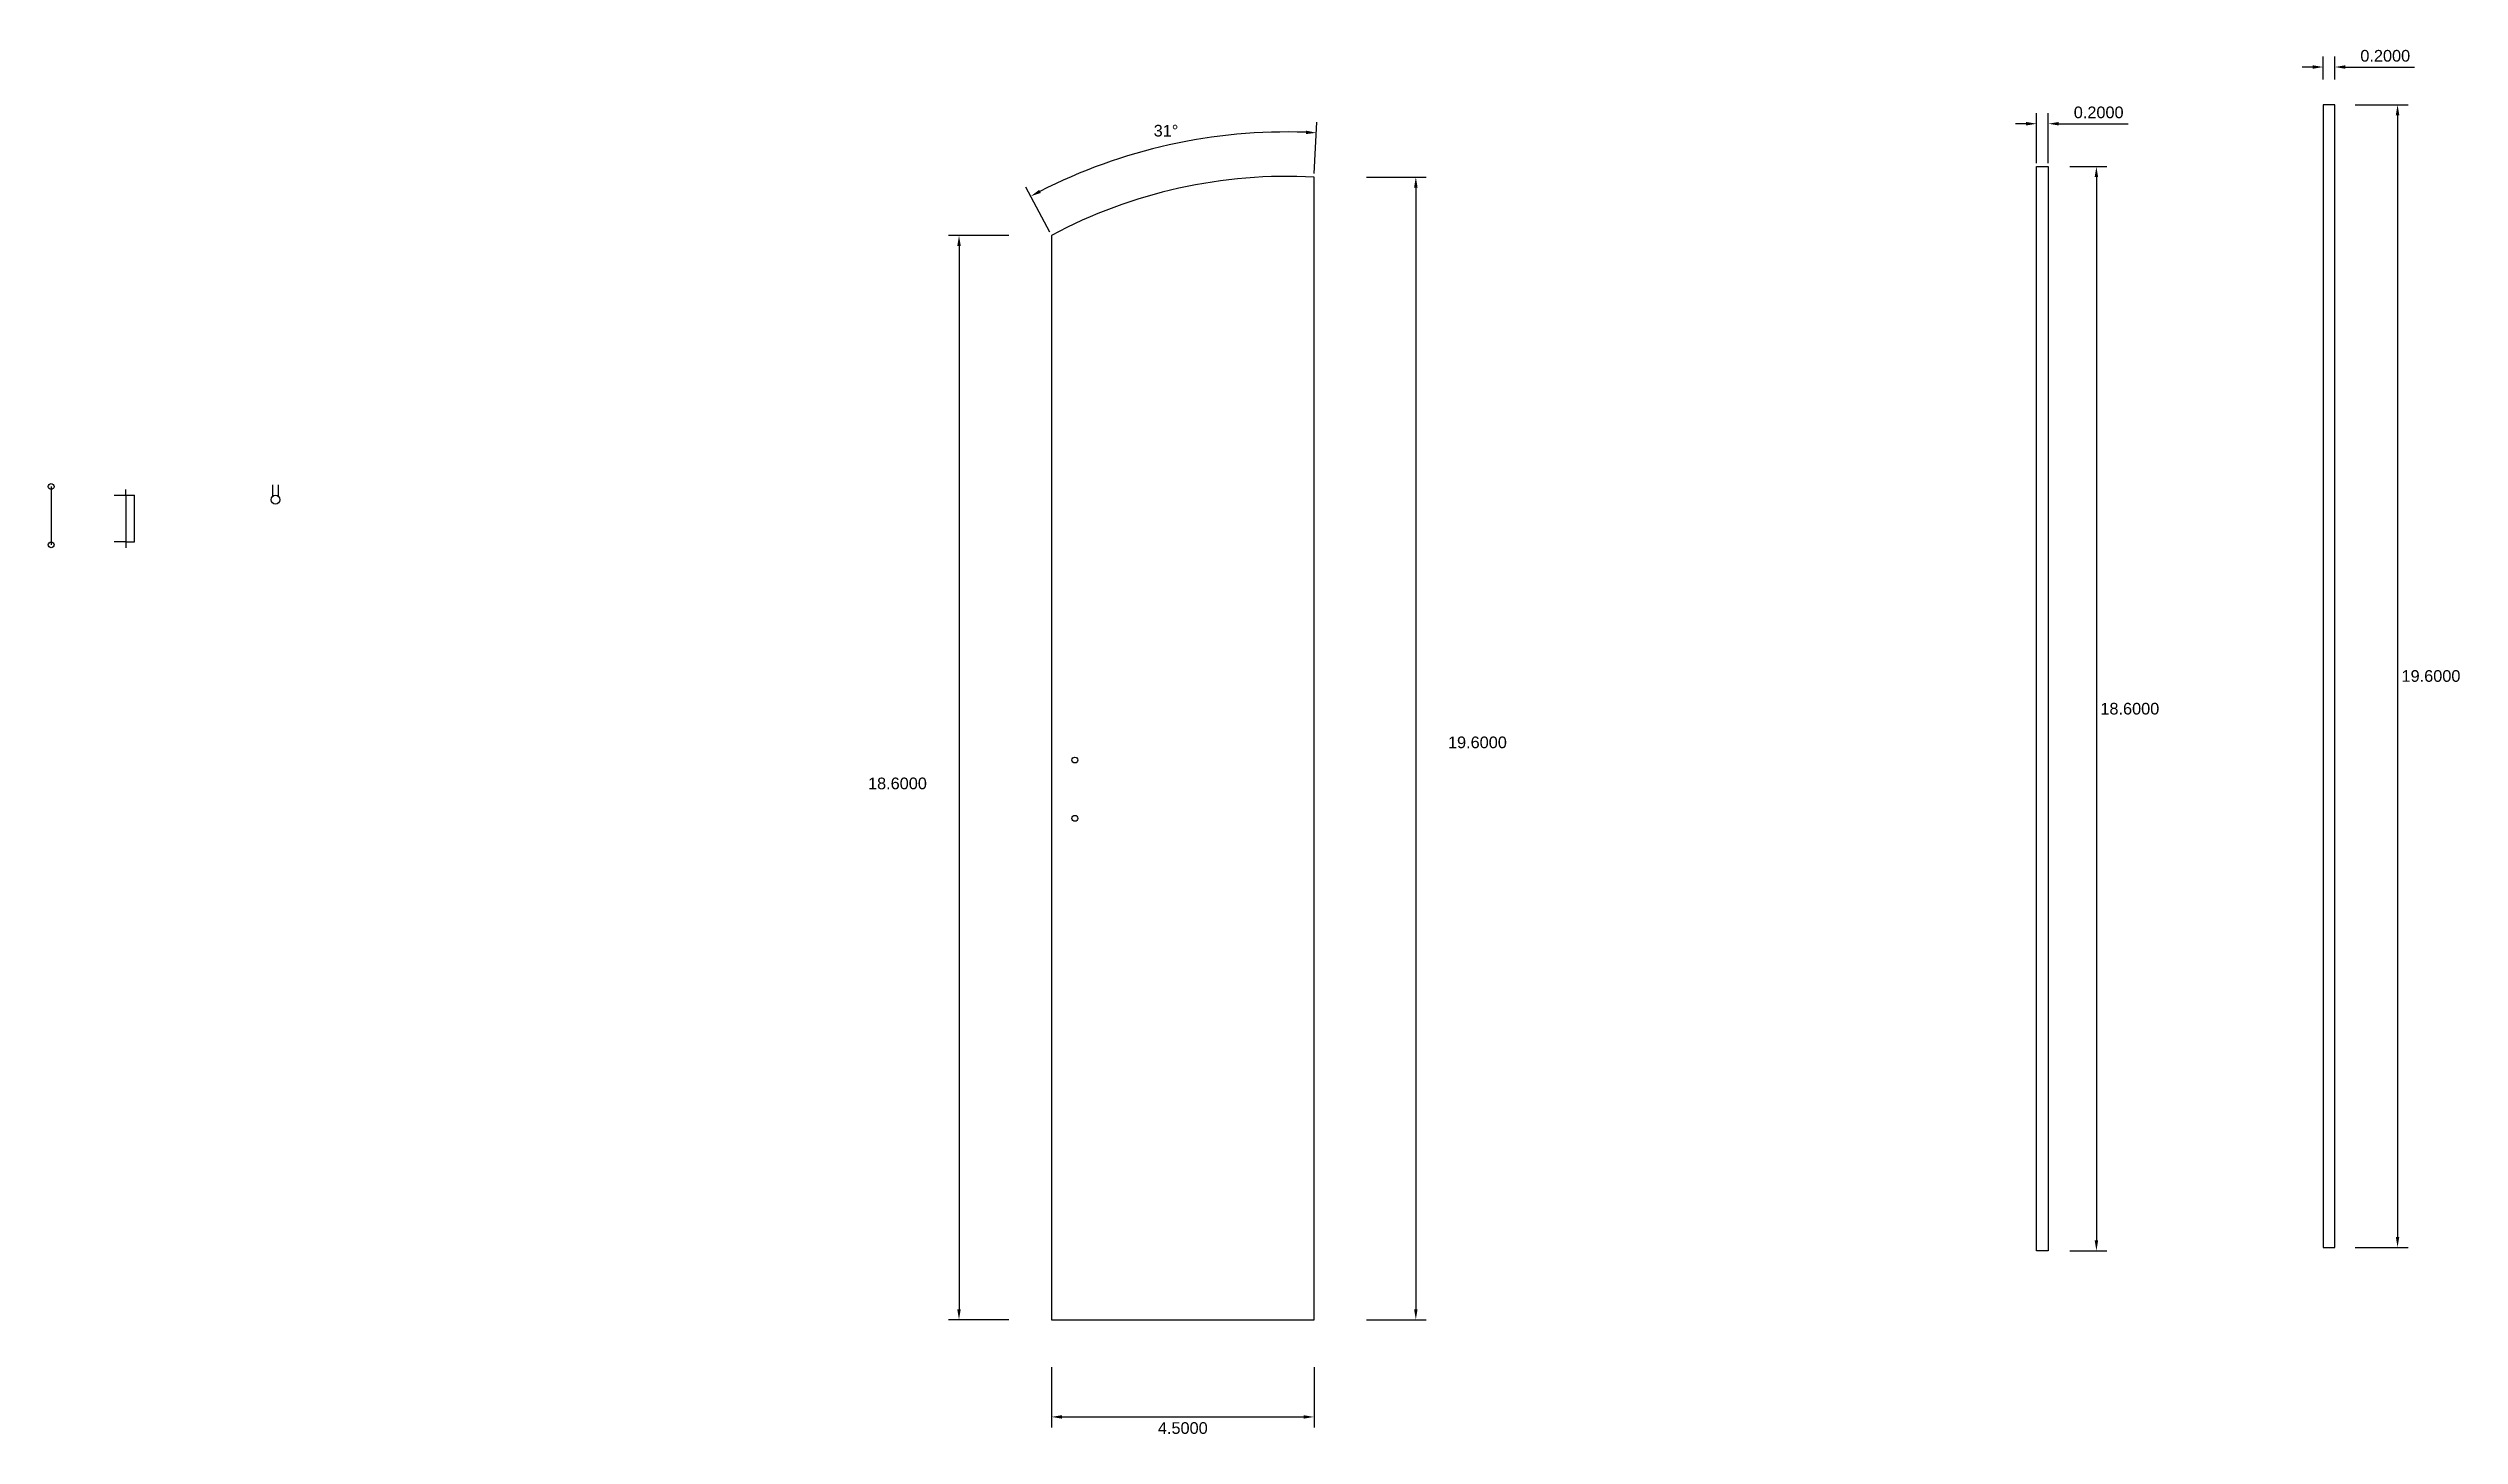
# Model space of a CAD drawing. Header units: centimetres. Extents: x 7.8 to 49.1, y 14.3 to 38.1.
import ezdxf

# ---------------------------------------------------------------- set-up
doc = ezdxf.new("R2010")
doc.units = ezdxf.units.CM
doc.header["$MEASUREMENT"] = 0
for name, color, linetype in [('dimensiuni', 50, 'Continuous'), ('manere', 121, 'Continuous'), ('usa dulap fata', 91, 'Continuous')]:
    doc.layers.add(name, color=color, linetype=linetype)
doc.styles.add('Annotative', font='arial.ttf')
doc.dimstyles.get("Standard").update_dxf_attribs({"dimtxt": 0.2, "dimasz": 0.18, "dimexe": 0.18, "dimexo": 0.0625, "dimgap": 0.09, "dimtad": 2, "dimtih": 1, "dimtoh": 1, "dimdec": 4, "dimzin": 0, "dimdsep": 46, "dimtxsty": 'Annotative', "dimcen": 0.09, "dimadec": 0, "dimazin": 0, "dimtfac": 1, "dimtdec": 4, "dimtofl": 0, "dimtmove": 0, "dimatfit": 3, "dimfxl": 1, "dimfxlon": 1, "dimtolj": 1, "dimtzin": 0, "dimarcsym": 0})

# ---------------------------------------------------------------- blocks, each defined once
blk = doc.blocks.new('*D1')
at = {"layer": 'Defpoints', "color": 0, "lineweight": 30, "transparency": 16777216}
for p in [(24.322, 34.933), (23.407, 16.333), (24.322, 16.333)]:
    blk.add_point(p, dxfattribs=at)
at = {"layer": 'dimensiuni', "color": 0, "lineweight": -2, "transparency": 16777216}
for p, q in [((24.26, 34.933), (23.227, 34.933)), ((23.407, 34.753), (23.407, 16.513)), ((24.26, 16.333), (23.227, 16.333))]:
    blk.add_line(p, q, dxfattribs=at)
at = {"layer": 'dimensiuni', "color": 0, "lineweight": 30, "transparency": 16777216}
for points in [[(23.377, 34.753), (23.437, 34.753), (23.407, 34.933)], [(23.377, 16.513), (23.437, 16.513), (23.407, 16.333)]]:
    blk.add_solid(points, dxfattribs=at)
at = {"layer": 'dimensiuni', "color": 0, "transparency": 16777216, "insert": (22.351, 25.531), "char_height": 0.2, "attachment_point": 5, "style": 'Annotative'}
blk.add_mtext('\\A1;18.6000', dxfattribs=at)
blk = doc.blocks.new('*D2')
at = {"layer": 'Defpoints', "color": 0, "lineweight": 30, "transparency": 16777216}
for p in [(24.994, 15.579), (29.494, 15.579), (29.494, 14.665)]:
    blk.add_point(p, dxfattribs=at)
at = {"layer": 'dimensiuni', "color": 0, "lineweight": -2, "transparency": 16777216}
for p, q in [((24.994, 15.517), (24.994, 14.485)), ((29.494, 15.517), (29.494, 14.485)), ((25.174, 14.665), (29.314, 14.665))]:
    blk.add_line(p, q, dxfattribs=at)
at = {"layer": 'dimensiuni', "color": 0, "lineweight": 30, "transparency": 16777216}
for points in [[(25.174, 14.695), (25.174, 14.635), (24.994, 14.665)], [(29.314, 14.695), (29.314, 14.635), (29.494, 14.665)]]:
    blk.add_solid(points, dxfattribs=at)
at = {"layer": 'dimensiuni', "color": 0, "transparency": 16777216, "insert": (27.244, 14.473), "char_height": 0.2, "attachment_point": 5, "style": 'Annotative'}
blk.add_mtext('\\A1;4.5000', dxfattribs=at)
blk = doc.blocks.new('*D5')
at = {"layer": 'Defpoints', "color": 0, "lineweight": 30, "transparency": 16777216}
for p in [(30.331, 35.933), (30.331, 16.333), (31.24, 16.333)]:
    blk.add_point(p, dxfattribs=at)
at = {"layer": 'dimensiuni', "color": 0, "lineweight": -2, "transparency": 16777216}
for p, q in [((30.393, 35.933), (31.42, 35.933)), ((31.24, 35.753), (31.24, 16.513)), ((30.393, 16.333), (31.42, 16.333))]:
    blk.add_line(p, q, dxfattribs=at)
at = {"layer": 'dimensiuni', "color": 0, "lineweight": 30, "transparency": 16777216}
for points in [[(31.21, 35.753), (31.27, 35.753), (31.24, 35.933)], [(31.21, 16.513), (31.27, 16.513), (31.24, 16.333)]]:
    blk.add_solid(points, dxfattribs=at)
at = {"layer": 'dimensiuni', "color": 0, "transparency": 16777216, "insert": (32.296, 26.235), "char_height": 0.2, "attachment_point": 5, "style": 'Annotative'}
blk.add_mtext('\\A1;19.6000', dxfattribs=at)
blk = doc.blocks.new('*D9')
at = {"layer": 'Defpoints', "color": 0, "lineweight": 30, "transparency": 16777216}
for p in [(27.845, 36.63), (29.494, 35.933), (24.994, 34.933), (29.033, 27.382)]:
    blk.add_point(p, dxfattribs=at)
at = {"layer": 'dimensiuni', "color": 0, "lineweight": -2, "transparency": 16777216}
for p, q in [((29.498, 35.996), (29.545, 36.873)), ((24.965, 34.988), (24.55, 35.763))]:
    blk.add_line(p, q, dxfattribs=at)
blk.add_arc((29.033, 27.382), 9.325, 88.0218, 117.0358, dxfattribs=at)
at = {"layer": 'dimensiuni', "color": 0, "lineweight": 30, "transparency": 16777216}
for points in [[(29.357, 36.731), (29.354, 36.671), (29.535, 36.693)], [(24.809, 35.661), (24.781, 35.714), (24.635, 35.604)]]:
    blk.add_solid(points, dxfattribs=at)
at = {"layer": 'dimensiuni', "color": 0, "lineweight": 30, "transparency": 16777216, "insert": (26.956, 36.728), "char_height": 0.2, "attachment_point": 5, "style": 'Annotative'}
blk.add_mtext('\\A1;31°', dxfattribs=at)
blk = doc.blocks.new('*D10')
at = {"layer": 'Defpoints', "color": 0, "lineweight": 30, "transparency": 16777216}
for p in [(42.393, 36.113), (42.393, 17.513), (42.91, 17.513)]:
    blk.add_point(p, dxfattribs=at)
at = {"layer": 'dimensiuni', "color": 0, "lineweight": -2, "transparency": 16777216}
for p, q in [((42.456, 36.113), (43.09, 36.113)), ((42.91, 35.933), (42.91, 17.693)), ((42.456, 17.513), (43.09, 17.513))]:
    blk.add_line(p, q, dxfattribs=at)
at = {"layer": 'dimensiuni', "color": 0, "lineweight": 30, "transparency": 16777216}
for points in [[(42.88, 35.933), (42.94, 35.933), (42.91, 36.113)], [(42.88, 17.693), (42.94, 17.693), (42.91, 17.513)]]:
    blk.add_solid(points, dxfattribs=at)
at = {"layer": 'dimensiuni', "color": 0, "lineweight": 30, "transparency": 16777216, "insert": (43.483, 26.813), "char_height": 0.2, "attachment_point": 5, "style": 'Annotative'}
blk.add_mtext('\\A1;18.6000', dxfattribs=at)
blk = doc.blocks.new('*D11')
at = {"layer": 'Defpoints', "color": 0, "lineweight": 30, "transparency": 16777216}
for p in [(42.085, 36.849), (41.885, 36.113), (42.085, 36.113)]:
    blk.add_point(p, dxfattribs=at)
at = {"layer": 'dimensiuni', "color": 0, "lineweight": -2, "transparency": 16777216}
for p, q in [((41.705, 36.849), (41.525, 36.849)), ((41.885, 36.175), (41.885, 37.029)), ((42.085, 36.175), (42.085, 37.029)), ((42.265, 36.849), (43.454, 36.849))]:
    blk.add_line(p, q, dxfattribs=at)
at = {"layer": 'dimensiuni', "color": 0, "lineweight": 30, "transparency": 16777216}
for points in [[(41.705, 36.879), (41.705, 36.819), (41.885, 36.849)], [(42.265, 36.879), (42.265, 36.819), (42.085, 36.849)]]:
    blk.add_solid(points, dxfattribs=at)
at = {"layer": 'dimensiuni', "color": 0, "lineweight": 30, "transparency": 16777216, "insert": (42.949, 37.042), "char_height": 0.2, "attachment_point": 5, "style": 'Annotative'}
blk.add_mtext('\\A1;0.2000', dxfattribs=at)
blk = doc.blocks.new('*D12')
at = {"layer": 'Defpoints', "color": 0, "lineweight": 30, "transparency": 16777216}
for p in [(47.284, 37.174), (47.284, 17.574), (48.074, 17.574)]:
    blk.add_point(p, dxfattribs=at)
at = {"layer": 'dimensiuni', "color": 0, "lineweight": -2, "transparency": 16777216}
for p, q in [((47.346, 37.174), (48.254, 37.174)), ((48.074, 36.994), (48.074, 17.754)), ((47.346, 17.574), (48.254, 17.574))]:
    blk.add_line(p, q, dxfattribs=at)
at = {"layer": 'dimensiuni', "color": 0, "lineweight": 30, "transparency": 16777216}
for points in [[(48.044, 36.994), (48.104, 36.994), (48.074, 37.174)], [(48.044, 17.754), (48.104, 17.754), (48.074, 17.574)]]:
    blk.add_solid(points, dxfattribs=at)
at = {"layer": 'dimensiuni', "color": 0, "lineweight": 30, "transparency": 16777216, "insert": (48.647, 27.374), "char_height": 0.2, "attachment_point": 5, "style": 'Annotative'}
blk.add_mtext('\\A1;19.6000', dxfattribs=at)
blk = doc.blocks.new('*D13')
at = {"layer": 'Defpoints', "color": 0, "lineweight": 30, "transparency": 16777216}
for p in [(46.998, 37.821), (46.798, 37.548), (46.998, 37.548)]:
    blk.add_point(p, dxfattribs=at)
at = {"layer": 'dimensiuni', "color": 0, "lineweight": -2, "transparency": 16777216}
for p, q in [((46.618, 37.821), (46.438, 37.821)), ((46.798, 37.61), (46.798, 38.001)), ((46.998, 37.61), (46.998, 38.001)), ((47.178, 37.821), (48.367, 37.821))]:
    blk.add_line(p, q, dxfattribs=at)
at = {"layer": 'dimensiuni', "color": 0, "lineweight": 30, "transparency": 16777216}
for points in [[(46.618, 37.851), (46.618, 37.791), (46.798, 37.821)], [(47.178, 37.851), (47.178, 37.791), (46.998, 37.821)]]:
    blk.add_solid(points, dxfattribs=at)
at = {"layer": 'dimensiuni', "color": 0, "lineweight": 30, "transparency": 16777216, "insert": (47.863, 38.013), "char_height": 0.2, "attachment_point": 5, "style": 'Annotative'}
blk.add_mtext('\\A1;0.2000', dxfattribs=at)

msp = doc.modelspace()

# ---------------------------------------------------------------- linework, layer by layer
at = {"layer": 'manere'}
for p, q in [((7.83939, 30.62494), (7.83939, 29.62494)), ((11.63637, 30.65574), (11.63637, 30.45574)), ((11.73637, 30.45574), (11.73637, 30.65574)), ((8.9193, 30.47529), (9.2693, 30.47529)), ((9.1193, 30.47529), (9.1193, 30.57529)), ((9.1193, 30.47529), (9.1193, 29.57529)), ((9.2693, 29.67529), (9.2693, 30.47529)), ((9.1193, 29.67529), (8.9193, 29.67529)), ((9.1193, 29.67529), (9.2693, 29.67529))]:
    msp.add_line(p, q, dxfattribs=at)
for centre, radius in [((7.83939, 30.62494), 0.05), ((11.68592, 30.39943), 0.075), ((7.83939, 29.62494), 0.05), ((25.39424, 25.93321), 0.05), ((25.39424, 24.93321), 0.05)]:
    msp.add_circle(centre, radius, dxfattribs=at)
at = {"layer": 'usa dulap fata', "lineweight": 30}
msp.add_line((46.79783, 17.57357), (46.99783, 17.57357), dxfattribs=at)
for points in [[(46.99783, 17.57357), (46.99783, 37.17357), (46.79783, 37.17357), (46.79783, 17.57357)], [(42.08457, 36.11285), (42.08457, 17.51285), (41.88457, 17.51285), (41.88457, 36.11285)]]:
    msp.add_lwpolyline(points, close=True, dxfattribs=at)
at = {"layer": 'usa dulap fata', "ltscale": 10}
msp.add_lwpolyline([(24.99424, 34.93321), (24.99424, 16.33321), (29.49424, 16.33321), (29.49424, 35.93321, 0.13709821)], format="xyb", close=True, dxfattribs=at)

# ---------------------------------------------------------------- dimensions: what is measured, and where the dimension line sits
at = {"layer": 'dimensiuni', "lineweight": 30}
for base, p1, p2, picture, middle in [((46.99783, 37.82082), (46.79783, 37.54761), (46.99783, 37.54761), '*D13', (47.86263, 38.01293)), ((42.08457, 36.84943), (41.88457, 36.11285), (42.08457, 36.11285), '*D11', (42.94938, 37.04155))]:
    dim = msp.add_linear_dim(base=base, p1=p1, p2=p2, dimstyle='Standard', dxfattribs=at)
    dim.commit()
    dim.dimension.update_dxf_attribs({"geometry": picture, "text_midpoint": middle})
dim = msp.add_angular_dim_3p(base=(27.84465, 36.63047), center=(29.03347, 27.38165), p1=(29.49424, 35.93321), p2=(24.99424, 34.93321), dimstyle='Standard', dxfattribs=at)
dim.commit()
dim.dimension.update_dxf_attribs({"geometry": '*D9', "text_midpoint": (26.95645, 36.72823)})
for base, p1, p2, picture, middle in [((48.07365, 17.57357), (47.28385, 37.17357), (47.28385, 17.57357), '*D12', (48.64673, 27.37357)), ((42.90961, 17.51285), (42.3932, 36.11285), (42.3932, 17.51285), '*D10', (43.48269, 26.81285))]:
    dim = msp.add_linear_dim(base=base, p1=p1, p2=p2, angle=90, dimstyle='Standard', dxfattribs=at)
    dim.commit()
    dim.dimension.update_dxf_attribs({"geometry": picture, "text_midpoint": middle})
at = {"layer": 'dimensiuni'}
for base, p1, p2, picture, middle in [((31.23981, 16.33321), (30.33092, 35.93321), (30.33092, 16.33321), '*D5', (32.29598, 26.23532)), ((23.40699, 16.33321), (24.32221, 34.93321), (24.32221, 16.33321), '*D1', (22.35083, 25.5311))]:
    dim = msp.add_linear_dim(base=base, p1=p1, p2=p2, angle=90, dimstyle='Standard', override={"dimtmove": 2}, dxfattribs=at)
    dim.commit()
    dim.dimension.update_dxf_attribs({"geometry": picture, "text_midpoint": middle, "dimtype": 160})
dim = msp.add_linear_dim(base=(29.49424, 14.66476), p1=(24.99424, 15.57934), p2=(29.49424, 15.57934), dimstyle='Standard', dxfattribs=at)
dim.commit()
dim.dimension.update_dxf_attribs({"geometry": '*D2', "text_midpoint": (27.24424, 14.47265)})

doc.saveas('drawing.dxf')
